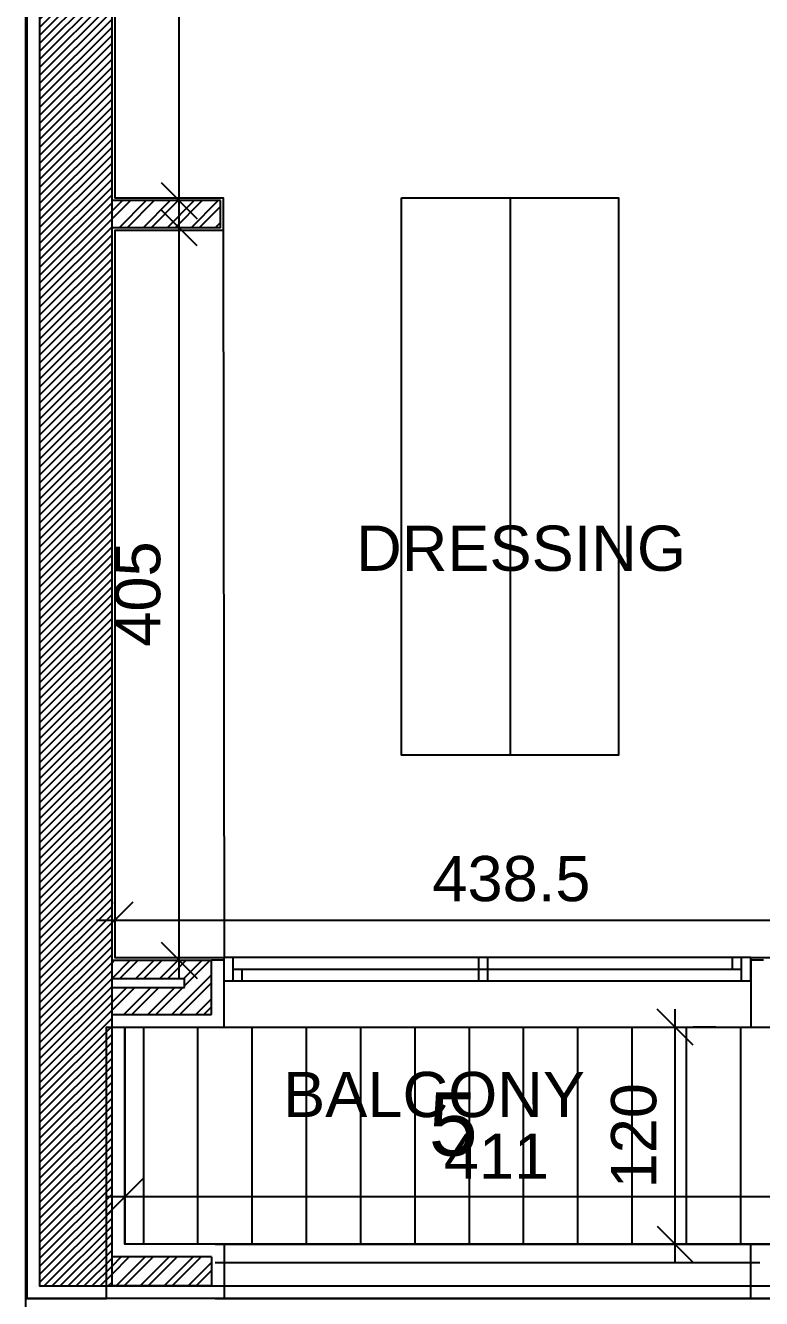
# Model space of a CAD drawing. Header units: inches. Extents: x -0.1 to 45.6, y -3.9 to 61.5.
# Drawn here: x 0 to 4.07, y 41.89 to 48.92 of the extents above; entities that cross this region are included whole.
import ezdxf
from ezdxf.enums import TextEntityAlignment as Align

# ---------------------------------------------------------------- set-up
doc = ezdxf.new("R2010")
doc.units = ezdxf.units.IN
doc.header["$MEASUREMENT"] = 0
doc.header["$PDMODE"] = 35
doc.header["$PDSIZE"] = 0.3
doc.layers.get('0').update_dxf_attribs({"linetype": 'CONTINUOUS'})
doc.layers.get('DEFPOINTS').update_dxf_attribs({"linetype": 'CONTINUOUS'})
for name, color, linetype in [('A-ALU', 9, 'CONTINUOUS'), ('A-AREAS', 6, 'CONTINUOUS'), ('A-AREAS-TXT', 6, 'CONTINUOUS'), ('A-BALUST', 1, 'CONTINUOUS'), ('A-closet', 252, 'CONTINUOUS'), ('a-dim', 3, 'CONTINUOUS'), ('A-HATCH-CONC', 8, 'CONTINUOUS'), ('A-HATCH-WALL', 8, 'CONTINUOUS'), ('A-NOMENCLATURE', 3, 'CONTINUOUS'), ('A-PLASTER', 8, 'CONTINUOUS'), ('A-PROJECTION', 9, 'CONTINUOUS'), ('a-revetement', 1, 'CONTINUOUS'), ('A-TILES', 137, 'CONTINUOUS'), ('A-WALL', 4, 'CONTINUOUS'), ('Parcelle$0$N-PLOT', 5, 'CONTINUOUS'), ('S-1ST$0$A-STR 1ST', 2, 'CONTINUOUS'), ('S-1ST$0$Parcelle$0$N-PLOT', 5, 'CONTINUOUS'), ('S-1ST$0$S-SLAB LIMIT 1ST', 1, 'CONTINUOUS')]:
    doc.layers.add(name, color=color, linetype=linetype)
doc.styles.add('A100-STEXT', font='ARIAL.TTF', dxfattribs={"height": 0.25})
doc.dimstyles.new('A100-DIM', dxfattribs={"dimtxt": 0.25, "dimasz": 0.2, "dimexe": 0.1, "dimexo": 0.3, "dimgap": 0.1, "dimtad": 1, "dimlfac": 100, "dimrnd": 0.5, "dimdsep": 46, "dimtxsty": 'A100-STEXT', "dimblk1": 'OBLIQUE', "dimblk2": 'OBLIQUE', "dimsah": 1, "dimcen": -0.05, "dimdle": 0.1, "dimclrd": 15, "dimclre": 15, "dimclrt": 256, "dimadec": 0, "dimazin": 0, "dimtfac": 0.28, "dimtix": 1, "dimtmove": 2, "dimatfit": 3, "dimldrblk": 'OBLIQUE', "dimfxl": 0, "dimtolj": 1, "dimarcsym": 0})
pattern_1 = [(45, (-2e-10, -0.04382), (-0.06629126, 0.06629126), []), (45, (0.04419, -0.04382), (-0.06629126, 0.06629126), [])]

# ---------------------------------------------------------------- blocks, each defined once
blk = doc.blocks.new('_OBLIQUE')
at = {"color": 0, "linetype": 'ByBlock'}
blk.add_line((-0.5, -0.5), (0.5, 0.5), dxfattribs=at)
blk = doc.blocks.new('*D191')
at = {"layer": 'a-dim', "color": 15, "lineweight": -2}
for p, q in [((0.4934, 44.0711), (0.4934, 44.0785)), ((4.8784, 44.0561), (4.8784, 44.0785)), ((0.3934, 43.9785), (4.9784, 43.9785))]:
    blk.add_line(p, q, dxfattribs=at)
at = {"layer": 'DEFPOINTS', "color": 0}
for p in [(4.8784, 43.9785), (0.4934, 43.7711), (4.8784, 43.7561)]:
    blk.add_point(p, dxfattribs=at)
at = {"layer": 'a-dim', "color": 15, "lineweight": -2, "xscale": 0.2, "yscale": 0.2, "zscale": 0.2, "rotation": 180}
blk.add_blockref('_OBLIQUE', (0.4934, 43.9785), dxfattribs=at)
at = {"layer": 'a-dim', "color": 15, "lineweight": -2, "xscale": 0.2, "yscale": 0.2, "zscale": 0.2}
blk.add_blockref('_OBLIQUE', (4.8784, 43.9785), dxfattribs=at)
at = {"layer": 'a-dim', "insert": (2.6859, 44.2062), "char_height": 0.25, "attachment_point": 5, "style": 'A100-STEXT'}
blk.add_mtext('\\A1;438.5', dxfattribs=at)
blk = doc.blocks.new('*D201')
at = {"layer": 'a-dim', "color": 15, "lineweight": -2}
for p, q in [((0.8493, 43.6561), (0.8493, 47.9061)), ((1.0784, 47.8061), (0.9493, 47.8061)), ((0.7284, 43.7561), (0.7493, 43.7561))]:
    blk.add_line(p, q, dxfattribs=at)
at = {"layer": 'DEFPOINTS', "color": 0}
for p in [(0.7784, 47.8061), (0.8493, 47.8061), (1.0284, 43.7561)]:
    blk.add_point(p, dxfattribs=at)
at = {"layer": 'a-dim', "color": 15, "lineweight": -2, "xscale": 0.2, "yscale": 0.2, "zscale": 0.2}
for p, rotation in [((0.8493, 47.8061), 90), ((0.8493, 43.7561), 270)]:
    blk.add_blockref('_OBLIQUE', p, dxfattribs=dict(at, rotation=rotation))
at = {"layer": 'a-dim', "insert": (0.6217, 45.7811), "char_height": 0.25, "attachment_point": 5, "rotation": 90, "style": 'A100-STEXT'}
blk.add_mtext('\\A1;405', dxfattribs=at)
blk = doc.blocks.new('*D202')
at = {"layer": 'a-dim', "color": 15, "lineweight": -2}
for p, q in [((0.8493, 47.8561), (0.8493, 52.8561)), ((1.0284, 52.7561), (0.9493, 52.7561)), ((1.0784, 47.9561), (0.9493, 47.9561))]:
    blk.add_line(p, q, dxfattribs=at)
at = {"layer": 'DEFPOINTS', "color": 0}
for p in [(0.7284, 52.7561), (0.8493, 52.7561), (0.7784, 47.9561)]:
    blk.add_point(p, dxfattribs=at)
at = {"layer": 'a-dim', "color": 15, "lineweight": -2, "xscale": 0.2, "yscale": 0.2, "zscale": 0.2}
for p, rotation in [((0.8493, 52.7561), 90), ((0.8493, 47.9561), 270)]:
    blk.add_blockref('_OBLIQUE', p, dxfattribs=dict(at, rotation=rotation))
at = {"layer": 'a-dim', "insert": (0.6217, 50.3561), "char_height": 0.25, "attachment_point": 5, "rotation": 90, "style": 'A100-STEXT'}
blk.add_mtext('\\A1;480', dxfattribs=at)
blk = doc.blocks.new('*D205')
at = {"layer": 'a-dim', "color": 15, "lineweight": -2}
for p, q in [((0.5484, 42.4861), (0.5484, 42.5477)), ((4.6584, 42.4861), (4.6584, 42.5477)), ((4.7584, 42.4477), (0.4484, 42.4477))]:
    blk.add_line(p, q, dxfattribs=at)
at = {"layer": 'DEFPOINTS', "color": 0}
for p in [(0.5484, 42.4477), (0.5484, 42.1861), (4.6584, 42.1861)]:
    blk.add_point(p, dxfattribs=at)
at = {"layer": 'a-dim', "color": 15, "lineweight": -2, "xscale": 0.2, "yscale": 0.2, "zscale": 0.2, "rotation": 180}
blk.add_blockref('_OBLIQUE', (0.5484, 42.4477), dxfattribs=at)
at = {"layer": 'a-dim', "color": 15, "lineweight": -2, "xscale": 0.2, "yscale": 0.2, "zscale": 0.2}
blk.add_blockref('_OBLIQUE', (4.6584, 42.4477), dxfattribs=at)
at = {"layer": 'a-dim', "insert": (2.6034, 42.6732), "char_height": 0.25, "attachment_point": 5, "style": 'A100-STEXT'}
blk.add_mtext('\\A1;411', dxfattribs=at)
blk = doc.blocks.new('A$C49374AD8')
at = {"layer": 'A-ALU'}
for p, q in [((4.0084, 43.815), (1.0984, 43.815)), ((1.0984, 43.685), (1.0984, 43.815)), ((1.1484, 43.685), (1.1484, 43.815)), ((2.5034, 43.815), (2.5034, 43.685)), ((2.5534, 43.815), (2.5534, 43.685)), ((3.9084, 43.75), (3.9084, 43.815)), ((3.9584, 43.685), (3.9584, 43.815)), ((4.0084, 43.685), (4.0084, 43.815)), ((3.9584, 43.75), (1.1484, 43.75)), ((1.1984, 43.685), (1.1984, 43.75)), ((4.0084, 43.685), (1.0984, 43.685))]:
    blk.add_line(p, q, dxfattribs=at)
blk = doc.blocks.new('*D247')
at = {"layer": 'a-dim', "color": 15, "lineweight": -2}
for p, q in [((3.591, 42.0861), (3.591, 43.4861)), ((3.816, 43.3861), (3.691, 43.3861)), ((3.366, 42.1861), (3.491, 42.1861))]:
    blk.add_line(p, q, dxfattribs=at)
at = {"layer": 'DEFPOINTS', "color": 0}
for p in [(3.516, 43.3861), (3.591, 43.3861), (3.666, 42.1861)]:
    blk.add_point(p, dxfattribs=at)
at = {"layer": 'a-dim', "color": 15, "lineweight": -2, "xscale": 0.2, "yscale": 0.2, "zscale": 0.2}
for p, rotation in [((3.591, 43.3861), 90), ((3.591, 42.1861), 270)]:
    blk.add_blockref('_OBLIQUE', p, dxfattribs=dict(at, rotation=rotation))
at = {"layer": 'a-dim', "insert": (3.3633, 42.7861), "char_height": 0.25, "attachment_point": 5, "rotation": 90, "style": 'A100-STEXT'}
blk.add_mtext('\\A1;120', dxfattribs=at)

msp = doc.modelspace()

# ---------------------------------------------------------------- hatches: boundary and pattern name
at = {"layer": 'A-HATCH-CONC'}
h = msp.add_hatch(dxfattribs=at)
h.set_pattern_fill('ANSI31', color=256, scale=0.25, style=0)
h.set_pattern_definition([(45, (-9e-11, -0.043868), (-0.022097087, 0.022097087), [])])
h.paths.add_polyline_path([(0.47837, 57.19384), (0.07837, 57.18491), (0.07837, 41.95613), (0.47837, 41.95613)])
at = {"layer": 'A-HATCH-WALL'}
h = msp.add_hatch(dxfattribs=at)
h.set_pattern_fill('ANSI32', color=256, scale=0.25, style=0)
h.set_pattern_definition(pattern_1)
h.paths.add_polyline_path([(1.07837, 47.95618), (0.47837, 47.95618), (0.47837, 47.80618), (1.07837, 47.80618)])
h = msp.add_hatch(dxfattribs=at)
h.set_pattern_fill('ANSI32', color=256, scale=0.25, style=0)
h.set_pattern_definition(pattern_1)
h.paths.add_polyline_path([(1.02837, 43.75618), (0.47837, 43.75618), (0.47837, 43.65618), (0.87837, 43.65618), (0.87837, 43.60618), (0.47837, 43.60618), (0.47837, 43.45618), (1.02837, 43.45618)])
h = msp.add_hatch(dxfattribs=at)
h.set_pattern_fill('ANSI32', color=256, scale=0.25, style=0)
h.set_pattern_definition(pattern_1)
h.paths.add_polyline_path([(1.02837, 42.11618), (0.47837, 42.11618), (0.47837, 41.95618), (1.02837, 41.95618)])
at = {"layer": 'A-TILES'}
h = msp.add_hatch(dxfattribs=at)
h.set_pattern_fill('_USER', color=256, scale=0.3, angle=90, style=0, pattern_type=0)
h.set_pattern_definition([(90, (-338376.54673, -23743.41558), (-0.3, 2e-17), [])])
h.paths.add_polyline_path([(4.65837, 42.18613), (0.54837, 42.18613), (0.54837, 43.38613), (4.65837, 43.38613)])

# ---------------------------------------------------------------- linework, layer by layer
at = {"layer": 'A-ALU'}
msp.add_line((1.09837, 43.38613), (4.00837, 43.38613), dxfattribs=at)
at = {"layer": 'A-AREAS'}
msp.add_lwpolyline([(0.00837, 57.25286), (0.00837, 41.88613), (0.44837, 41.88613), (0.44837, 43.38613), (4.65837, 43.38613), (4.65837, 41.88613), (12.29837, 41.88613), (12.29837, 42.98613), (13.63258, 42.98613), (14.39249, 43.91492), (14.57768, 43.76599), (14.74689, 43.97639), (17.36523, 41.87071), (17.55324, 42.10449), (18.69876, 41.18326)], dxfattribs=at)
msp.add_lwpolyline([(0.44837, 43.38613), (4.65837, 43.38613), (4.65837, 41.88613), (0.44837, 41.88613)], close=True, dxfattribs=at)
at = {"layer": 'A-BALUST'}
for p, q in [((1.04837, 42.18613), (4.05837, 42.18613)), ((1.04837, 42.08613), (4.05837, 42.08613))]:
    msp.add_line(p, q, dxfattribs=at)
at = {"layer": 'A-closet'}
for p, q in [((2.67837, 47.97113), (2.67837, 44.89113)), ((1.09337, 47.79113), (1.09837, 43.77113))]:
    msp.add_line(p, q, dxfattribs=at)
msp.add_lwpolyline([(2.07837, 47.97113), (3.27837, 47.97113), (3.27837, 44.89113), (2.07837, 44.89113)], close=True, dxfattribs=at)
at = {"layer": 'A-PLASTER'}
for points in [[(1.04837, 52.74113), (0.49337, 52.74113), (0.49337, 47.97113), (1.09337, 47.97113), (1.09337, 47.79113), (0.49337, 47.79113), (0.49337, 43.77113), (1.09837, 43.77113)], [(4.00837, 43.77113), (4.86337, 43.77113), (4.86337, 43.80613)]]:
    msp.add_lwpolyline(points, dxfattribs=at)
at = {"layer": 'A-PROJECTION'}
msp.add_line((1.04837, 41.88613), (4.05837, 41.88613), dxfattribs=at)
at = {"layer": 'a-revetement'}
for p, q in [((0.00837, 41.88613), (0.00837, 57.25286)), ((1.09837, 43.75613), (1.02837, 43.75613)), ((1.09837, 43.38613), (1.09837, 43.75613)), ((4.00837, 43.75613), (4.00837, 43.38613)), ((4.07837, 43.75613), (4.00837, 43.75613)), ((0.54837, 43.38613), (1.09837, 43.38613)), ((0.54837, 43.38613), (0.54837, 42.18613)), ((4.00837, 43.38613), (5.02837, 43.38613)), ((1.09837, 42.18613), (0.54837, 42.18613)), ((1.09837, 42.18613), (1.09837, 41.88613)), ((4.00837, 42.18613), (4.65837, 42.18613)), ((4.00837, 41.88613), (4.00837, 42.18613)), ((1.09837, 41.88613), (0.00837, 41.88613)), ((4.00837, 41.88613), (5.09837, 41.88613))]:
    msp.add_line(p, q, dxfattribs=at)
at = {"layer": 'A-TILES'}
msp.add_lwpolyline([(4.65837, 42.18613), (0.54837, 42.18613), (0.54837, 43.38613), (4.65837, 43.38613)], close=True, dxfattribs=at)
at = {"layer": 'A-WALL'}
for p, q in [((1.07837, 47.95613), (0.47837, 47.95613)), ((1.07837, 47.80613), (1.07837, 47.95613)), ((1.07837, 47.80613), (0.47837, 47.80613)), ((0.47837, 43.75613), (1.02837, 43.75613)), ((1.02837, 43.45613), (1.02837, 43.75613)), ((0.47837, 43.65613), (0.87837, 43.65613)), ((0.87837, 43.60613), (0.87837, 43.65613)), ((0.47837, 43.60613), (0.87837, 43.60613)), ((0.47837, 43.45613), (1.02837, 43.45613)), ((1.02837, 42.11613), (0.47837, 42.11613)), ((1.02837, 42.11613), (1.02837, 41.95613)), ((1.02837, 41.95613), (0.47837, 41.95613))]:
    msp.add_line(p, q, dxfattribs=at)
at = {"layer": 'Parcelle$0$N-PLOT'}
msp.add_lwpolyline([(0, -0.04387), (38.90837, -0.04387, 0.4142136), (41.90837, 2.95613), (41.90837, 55.41076, 0.4229554), (38.81912, 58.40943), (0, 57.25407)], format="xyb", close=True, dxfattribs=at)
at = {"layer": 'S-1ST$0$A-STR 1ST'}
msp.add_lwpolyline([(0.07837, 41.95613), (0.47837, 41.95613), (0.47837, 57.19384), (0.07837, 57.18491)], close=True, dxfattribs=at)
at = {"layer": 'S-1ST$0$Parcelle$0$N-PLOT'}
msp.add_lwpolyline([(0, -0.04387), (38.90837, -0.04387, 0.4142136), (41.90837, 2.95613), (41.90837, 55.41076, 0.4229554), (38.81912, 58.40943), (0, 57.25407)], format="xyb", close=True, dxfattribs=at)
at = {"layer": 'S-1ST$0$S-SLAB LIMIT 1ST'}
msp.add_lwpolyline([(26.10242, 49.51185), (15.97192, 57.65881), (15.22302, 56.72758), (14.04843, 57.67219), (0.07837, 57.18491), (0.07837, 41.95613), (12.22837, 41.95613), (12.22837, 43.05613), (13.65724, 43.05613), (16.54242, 40.73587), (15.9784, 40.03453), (23.71654, 33.8115)], dxfattribs=at)

# ---------------------------------------------------------------- block references
at = {"layer": 'A-ALU'}
msp.add_blockref('A$C49374AD8', (0, -0.04387), dxfattribs=at)

# ---------------------------------------------------------------- texts
at = {"layer": 'A-AREAS-TXT', "style": 'A100-STEXT'}
msp.add_text('5', height=0.35, dxfattribs=at).set_placement((2.36453, 42.67575), align=Align.CENTER)
at = {"layer": 'A-NOMENCLATURE', "style": 'A100-STEXT'}
for s, p in [('DRESSING', (2.73932, 46.03457)), ('BALCONY', (2.25835, 43.01448))]:
    msp.add_text(s, height=0.25, dxfattribs=at).set_placement(p, align=Align.MIDDLE)

# ---------------------------------------------------------------- dimensions: what is measured, and where the dimension line sits
at = {"layer": 'a-dim'}
for base, p1, p2, picture, middle in [((0.84931, 52.75613), (0.77837, 47.95613), (0.72837, 52.75613), '*D202', (0.62167, 50.35613)), ((0.84931, 47.80613), (1.02837, 43.75613), (0.77837, 47.80613), '*D201', (0.62167, 45.78113)), ((3.59095, 43.38613), (3.66603, 42.18613), (3.51603, 43.38613), '*D247', (3.36331, 42.78613))]:
    dim = msp.add_linear_dim(base=base, p1=p1, p2=p2, angle=90, dimstyle='A100-DIM', dxfattribs=at)
    dim.commit()
    dim.dimension.update_dxf_attribs({"geometry": picture, "text_midpoint": middle})
for base, p1, p2, picture, middle in [((4.87837, 43.97845), (0.49337, 43.77113), (4.87837, 43.75613), '*D191', (2.68587, 44.20618)), ((0.54837, 42.44771), (4.65837, 42.18613), (0.54837, 42.18613), '*D205', (2.60337, 42.67322))]:
    dim = msp.add_linear_dim(base=base, p1=p1, p2=p2, dimstyle='A100-DIM', dxfattribs=at)
    dim.commit()
    dim.dimension.update_dxf_attribs({"geometry": picture, "text_midpoint": middle})

doc.saveas('drawing.dxf')
